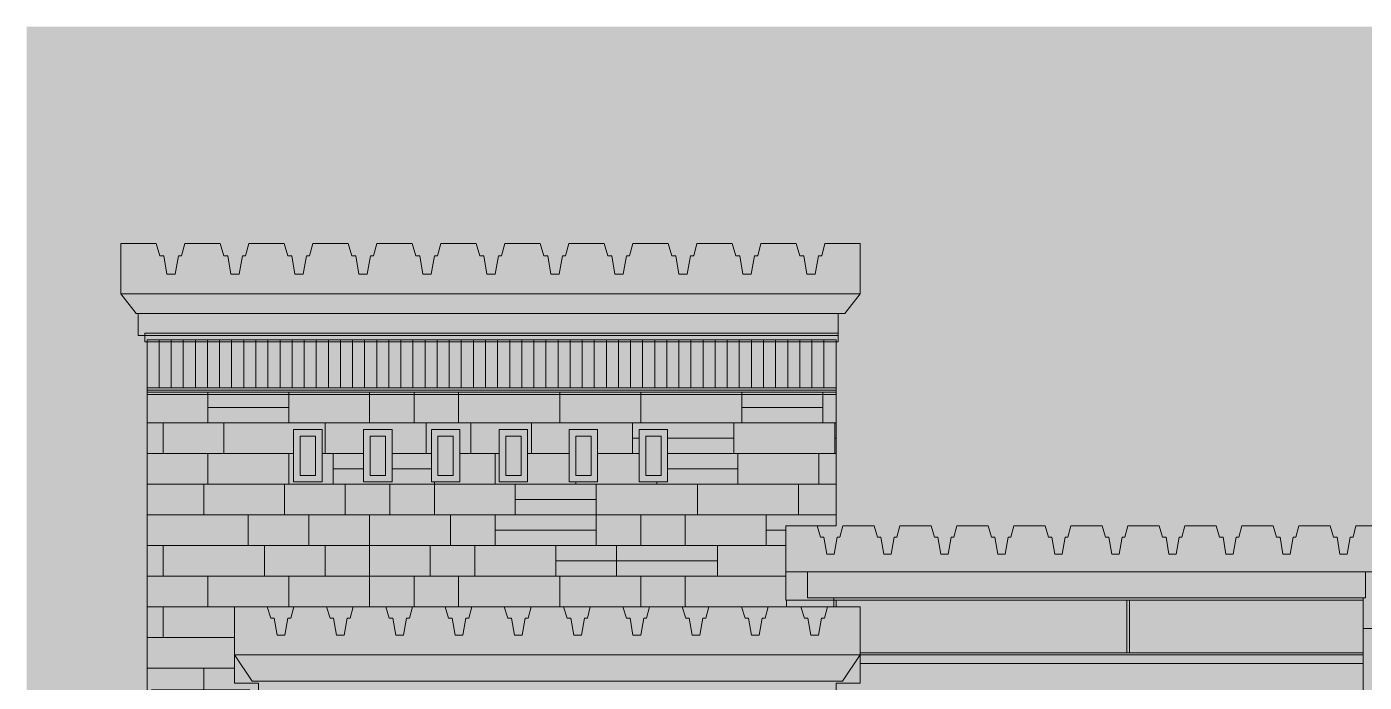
# Model space of a CAD drawing. Extents: x -18 to 1006, y -14 to 799.
# Drawn here: x -18 to 594, y 500 to 799 of the extents above; entities that cross this region are included whole.
import ezdxf

# ---------------------------------------------------------------- set-up
doc = ezdxf.new("R2010")
doc.units = 0
for name, color, linetype, lineweight, true_color in [('00_WHITE_BACKGROUND', 7, 'Continuous', 18, 0xffffff), ('01_STRUCTURE', 7, 'Continuous', 18, 0x000000), ('02_CORNICES', 7, 'Continuous', 18, 0x000000), ('03_FRAMES_DOORS', 7, 'Continuous', 18, 0x000000), ('05_STONE_JOINTS', 7, 'Continuous', 18, 0x000000)]:
    doc.layers.add(name, color=color, linetype=linetype, lineweight=lineweight, true_color=true_color)

msp = doc.modelspace()

# ---------------------------------------------------------------- linework, layer by layer
at = {"layer": '00_WHITE_BACKGROUND', "color": 7, "lineweight": 18, "true_color": 0xffffff}
msp.add_solid([(-18, -14), (1006, -14), (-18, 799), (1006, 799)], dxfattribs=at)
at = {"layer": '01_STRUCTURE', "color": 7, "lineweight": 18, "true_color": 0x000000}
for points in [[(329, 537), (329, 571), (352, 571), (352, 633), (37, 633), (37, 58), (88, 58), (88, 219), (77, 219), (77, 243), (88, 243), (88, 499), (77, 499), (77, 534), (352, 534), (352, 537)], [(117, 591), (104, 591), (104, 615), (117, 615)], [(149, 615), (149, 591), (136, 591), (136, 615)], [(167, 615), (180, 615), (180, 591), (167, 591)], [(198, 591), (198, 615), (211, 615), (211, 591)], [(243, 591), (230, 591), (230, 615), (243, 615)], [(275, 615), (275, 591), (262, 591), (262, 615)], [(593, 537), (352, 537), (352, 534), (363, 534), (363, 499), (352, 499), (352, 461), (593, 461), (593, 524)], [(688, 499), (688, 524), (593, 524), (593, 242), (698, 242), (698, 243), (699, 243), (699, 499)]]:
    msp.add_lwpolyline(points, close=True, dxfattribs=at)
at = {"layer": '02_CORNICES', "color": 7, "lineweight": 18, "true_color": 0x000000}
for points in [[(25, 700), (41.09524, 700), (42.85108, 694.4), (44.60693, 694.4), (46.07013, 686), (49.87446, 686), (51.33766, 694.4), (52.80087, 694.4), (54.26407, 700), (70.35931, 700), (72.11515, 694.4), (73.871, 694.4), (75.3342, 686), (79.13853, 686), (80.60173, 694.4), (82.06494, 694.4), (83.52814, 700), (99.62338, 700), (101.37922, 694.4), (103.13506, 694.4), (104.59827, 686), (108.4026, 686), (109.8658, 694.4), (111.329, 694.4), (112.79221, 700), (128.88745, 700), (130.64329, 694.4), (132.39913, 694.4), (133.86234, 686), (137.66667, 686), (139.12987, 694.4), (140.59307, 694.4), (142.05628, 700), (158.15152, 700), (159.90736, 694.4), (161.6632, 694.4), (163.12641, 686), (166.93074, 686), (168.39394, 694.4), (169.85714, 694.4), (171.32035, 700), (187.41558, 700), (189.17143, 694.4), (190.92727, 694.4), (192.39048, 686), (196.19481, 686), (197.65801, 694.4), (199.12121, 694.4), (200.58442, 700), (216.67965, 700), (218.4355, 694.4), (220.19134, 694.4), (221.65455, 686), (225.45887, 686), (226.92208, 694.4), (228.38528, 694.4), (229.84848, 700), (245.94372, 700), (247.69957, 694.4), (249.45541, 694.4), (250.91861, 686), (254.72294, 686), (256.18615, 694.4), (257.64935, 694.4), (259.11255, 700), (275.20779, 700), (276.96364, 694.4), (278.71948, 694.4), (280.18268, 686), (283.98701, 686), (285.45022, 694.4), (286.91342, 694.4), (288.37662, 700), (304.47186, 700), (306.22771, 694.4), (307.98355, 694.4), (309.44675, 686), (313.25108, 686), (314.71429, 694.4), (316.17749, 694.4), (317.64069, 700), (333.73593, 700), (335.49177, 694.4), (337.24762, 694.4), (338.71082, 686), (342.51515, 686), (343.97835, 694.4), (345.44156, 694.4), (346.90476, 700), (363, 700), (363, 677), (25, 677)], [(25, 677), (363, 677), (356, 668), (32, 668)], [(353, 668), (353, 658), (33, 658), (33, 668)], [(353, 659), (353, 655), (36, 655), (36, 659)], [(352, 656), (352, 634), (37, 634), (37, 656)], [(42.52632, 656), (42.52632, 634), (37, 634), (37, 656)], [(48.05263, 656), (48.05263, 634), (42.52632, 634), (42.52632, 656)], [(53.57895, 656), (53.57895, 634), (48.05263, 634), (48.05263, 656)], [(59.10526, 656), (59.10526, 634), (53.57895, 634), (53.57895, 656)], [(64.63158, 656), (64.63158, 634), (59.10526, 634), (59.10526, 656)], [(70.15789, 656), (70.15789, 634), (64.63158, 634), (64.63158, 656)], [(75.68421, 656), (75.68421, 634), (70.15789, 634), (70.15789, 656)], [(81.21053, 656), (81.21053, 634), (75.68421, 634), (75.68421, 656)], [(86.73684, 656), (86.73684, 634), (81.21053, 634), (81.21053, 656)], [(92.26316, 656), (92.26316, 634), (86.73684, 634), (86.73684, 656)], [(97.78947, 656), (97.78947, 634), (92.26316, 634), (92.26316, 656)], [(103.31579, 656), (103.31579, 634), (97.78947, 634), (97.78947, 656)], [(108.84211, 656), (108.84211, 634), (103.31579, 634), (103.31579, 656)], [(114.36842, 656), (114.36842, 634), (108.84211, 634), (108.84211, 656)], [(119.89474, 656), (119.89474, 634), (114.36842, 634), (114.36842, 656)], [(125.42105, 656), (125.42105, 634), (119.89474, 634), (119.89474, 656)], [(130.94737, 656), (130.94737, 634), (125.42105, 634), (125.42105, 656)], [(136.47368, 656), (136.47368, 634), (130.94737, 634), (130.94737, 656)], [(142, 656), (142, 634), (136.47368, 634), (136.47368, 656)], [(147.52632, 656), (147.52632, 634), (142, 634), (142, 656)], [(153.05263, 656), (153.05263, 634), (147.52632, 634), (147.52632, 656)], [(158.57895, 656), (158.57895, 634), (153.05263, 634), (153.05263, 656)], [(164.10526, 656), (164.10526, 634), (158.57895, 634), (158.57895, 656)], [(169.63158, 656), (169.63158, 634), (164.10526, 634), (164.10526, 656)], [(175.15789, 656), (175.15789, 634), (169.63158, 634), (169.63158, 656)], [(180.68421, 656), (180.68421, 634), (175.15789, 634), (175.15789, 656)], [(186.21053, 656), (186.21053, 634), (180.68421, 634), (180.68421, 656)], [(191.73684, 656), (191.73684, 634), (186.21053, 634), (186.21053, 656)], [(197.26316, 656), (197.26316, 634), (191.73684, 634), (191.73684, 656)], [(202.78947, 656), (202.78947, 634), (197.26316, 634), (197.26316, 656)], [(208.31579, 656), (208.31579, 634), (202.78947, 634), (202.78947, 656)], [(213.84211, 656), (213.84211, 634), (208.31579, 634), (208.31579, 656)], [(219.36842, 656), (219.36842, 634), (213.84211, 634), (213.84211, 656)], [(224.89474, 656), (224.89474, 634), (219.36842, 634), (219.36842, 656)], [(230.42105, 656), (230.42105, 634), (224.89474, 634), (224.89474, 656)], [(235.94737, 656), (235.94737, 634), (230.42105, 634), (230.42105, 656)], [(241.47368, 656), (241.47368, 634), (235.94737, 634), (235.94737, 656)], [(247, 656), (247, 634), (241.47368, 634), (241.47368, 656)], [(252.52632, 656), (252.52632, 634), (247, 634), (247, 656)], [(258.05263, 656), (258.05263, 634), (252.52632, 634), (252.52632, 656)], [(263.57895, 656), (263.57895, 634), (258.05263, 634), (258.05263, 656)], [(269.10526, 656), (269.10526, 634), (263.57895, 634), (263.57895, 656)], [(274.63158, 656), (274.63158, 634), (269.10526, 634), (269.10526, 656)], [(280.15789, 656), (280.15789, 634), (274.63158, 634), (274.63158, 656)], [(285.68421, 656), (285.68421, 634), (280.15789, 634), (280.15789, 656)], [(291.21053, 656), (291.21053, 634), (285.68421, 634), (285.68421, 656)], [(296.73684, 656), (296.73684, 634), (291.21053, 634), (291.21053, 656)], [(302.26316, 656), (302.26316, 634), (296.73684, 634), (296.73684, 656)], [(307.78947, 656), (307.78947, 634), (302.26316, 634), (302.26316, 656)], [(313.31579, 656), (313.31579, 634), (307.78947, 634), (307.78947, 656)], [(318.84211, 656), (318.84211, 634), (313.31579, 634), (313.31579, 656)], [(324.36842, 656), (324.36842, 634), (318.84211, 634), (318.84211, 656)], [(329.89474, 656), (329.89474, 634), (324.36842, 634), (324.36842, 656)], [(335.42105, 656), (335.42105, 634), (329.89474, 634), (329.89474, 656)], [(340.94737, 656), (340.94737, 634), (335.42105, 634), (335.42105, 656)], [(346.47368, 656), (346.47368, 634), (340.94737, 634), (340.94737, 656)], [(352, 656), (352, 634), (346.47368, 634), (346.47368, 656)], [(352, 634), (352, 631), (37, 631), (37, 634)], [(594, 550), (594, 538), (339, 538), (339, 550)], [(77, 534), (91.90995, 534), (93.53649, 528.8), (95.16303, 528.8), (96.51848, 521), (100.04265, 521), (101.3981, 528.8), (102.75355, 528.8), (104.109, 534), (119.01896, 534), (120.6455, 528.8), (122.27204, 528.8), (123.62749, 521), (127.15166, 521), (128.50711, 528.8), (129.86256, 528.8), (131.21801, 534), (146.12796, 534), (147.7545, 528.8), (149.38104, 528.8), (150.73649, 521), (154.26066, 521), (155.61611, 528.8), (156.97156, 528.8), (158.32701, 534), (173.23697, 534), (174.86351, 528.8), (176.49005, 528.8), (177.8455, 521), (181.36967, 521), (182.72512, 528.8), (184.08057, 528.8), (185.43602, 534), (200.34597, 534), (201.97251, 528.8), (203.59905, 528.8), (204.9545, 521), (208.47867, 521), (209.83412, 528.8), (211.18957, 528.8), (212.54502, 534), (227.45498, 534), (229.08152, 528.8), (230.70806, 528.8), (232.06351, 521), (235.58768, 521), (236.94313, 528.8), (238.29858, 528.8), (239.65403, 534), (254.56398, 534), (256.19052, 528.8), (257.81706, 528.8), (259.17251, 521), (262.69668, 521), (264.05213, 528.8), (265.40758, 528.8), (266.76303, 534), (281.67299, 534), (283.29953, 528.8), (284.92607, 528.8), (286.28152, 521), (289.80569, 521), (291.16114, 528.8), (292.51659, 528.8), (293.87204, 534), (308.78199, 534), (310.40853, 528.8), (312.03507, 528.8), (313.39052, 521), (316.91469, 521), (318.27014, 528.8), (319.62559, 528.8), (320.98104, 534), (335.891, 534), (337.51754, 528.8), (339.14408, 528.8), (340.49953, 521), (344.0237, 521), (345.37915, 528.8), (346.7346, 528.8), (348.09005, 534), (363, 534), (363, 512), (77, 512)], [(351, 538), (351, 534), (363, 534), (363, 513), (593, 513), (593, 524), (593, 538)], [(486.1, 537), (486.1, 513), (485, 513), (485, 537)], [(77, 512), (363, 512), (355, 500), (85, 500)], [(352, 488), (593, 488), (593, 508), (363, 508), (363, 499), (352, 499)], [(593, 508), (593, 513), (363, 513), (363, 508)]]:
    msp.add_lwpolyline(points, close=True, dxfattribs=at)
msp.add_lwpolyline([(604, 550), (329, 550), (329, 571), (343.33649, 571), (344.90047, 565.8), (346.46445, 565.8), (347.76777, 558), (351.1564, 558), (352.45972, 565.8), (353.76303, 565.8), (355.06635, 571), (369.40284, 571), (370.96682, 565.8), (372.53081, 565.8), (373.83412, 558), (377.22275, 558), (378.52607, 565.8), (379.82938, 565.8), (381.1327, 571), (395.46919, 571), (397.03318, 565.8), (398.59716, 565.8), (399.90047, 558), (403.2891, 558), (404.59242, 565.8), (405.89573, 565.8), (407.19905, 571), (421.53555, 571), (423.09953, 565.8), (424.66351, 565.8), (425.96682, 558), (429.35545, 558), (430.65877, 565.8), (431.96209, 565.8), (433.2654, 571), (447.6019, 571), (449.16588, 565.8), (450.72986, 565.8), (452.03318, 558), (455.4218, 558), (456.72512, 565.8), (458.02844, 565.8), (459.33175, 571), (473.66825, 571), (475.23223, 565.8), (476.79621, 565.8), (478.09953, 558), (481.48815, 558), (482.79147, 565.8), (484.09479, 565.8), (485.3981, 571), (499.7346, 571), (501.29858, 565.8), (502.86256, 565.8), (504.16588, 558), (507.5545, 558), (508.85782, 565.8), (510.16114, 565.8), (511.46445, 571), (525.80095, 571), (527.36493, 565.8), (528.92891, 565.8), (530.23223, 558), (533.62085, 558), (534.92417, 565.8), (536.22749, 565.8), (537.53081, 571), (551.8673, 571), (553.43128, 565.8), (554.99526, 565.8), (556.29858, 558), (559.6872, 558), (560.99052, 565.8), (562.29384, 565.8), (563.59716, 571), (577.93365, 571), (579.49763, 565.8), (581.06161, 565.8), (582.36493, 558), (585.75355, 558), (587.05687, 565.8), (588.36019, 565.8), (589.66351, 571), (604, 571)], dxfattribs=at)
at = {"layer": '03_FRAMES_DOORS', "color": 7, "lineweight": 18, "true_color": 0x000000}
for points in [[(114, 612), (114, 594), (107, 594), (107, 612)], [(146, 612), (146, 594), (139, 594), (139, 612)], [(177, 612), (177, 594), (170, 594), (170, 612)], [(208, 612), (208, 594), (201, 594), (201, 612)], [(240, 612), (240, 594), (233, 594), (233, 612)], [(272, 612), (272, 594), (265, 594), (265, 612)]]:
    msp.add_lwpolyline(points, close=True, dxfattribs=at)
at = {"layer": '05_STONE_JOINTS', "color": 7, "lineweight": 18, "true_color": 0x000000}
for points in [[(64.75, 618), (64.75, 632), (37, 632), (37, 618)], [(64.75, 632), (64.75, 625), (101.75, 625), (101.75, 632)], [(101.75, 632), (101.75, 618), (138.75, 618), (138.75, 632)], [(138.75, 632), (138.75, 618), (159.1, 618), (159.1, 632)], [(159.1, 632), (159.1, 618), (179.45, 618), (179.45, 632)], [(179.45, 632), (179.45, 618), (225.7, 618), (225.7, 632)], [(225.7, 632), (225.7, 618), (262.7, 618), (262.7, 632)], [(262.7, 632), (262.7, 618), (308.95, 618), (308.95, 632)], [(308.95, 632), (308.95, 625), (345.95, 625), (345.95, 632)], [(345.95, 632), (345.95, 618), (352, 618), (352, 632)], [(64.75, 625), (64.75, 618), (101.75, 618), (101.75, 625)], [(308.95, 625), (308.95, 618), (345.95, 618), (345.95, 625)], [(44.4, 604), (44.4, 618), (37, 618), (37, 604)], [(44.4, 618), (44.4, 604), (72.15, 604), (72.15, 618)], [(72.15, 604), (104, 604), (104, 615), (117, 615), (117, 604), (118.4, 604), (118.4, 618), (72.15, 618)], [(118.4, 604), (136, 604), (136, 615), (149, 615), (149, 604), (164.65, 604), (164.65, 618), (118.4, 618)], [(164.65, 604), (167, 604), (167, 615), (180, 615), (180, 604), (185, 604), (185, 618), (164.65, 618)], [(185, 604), (198, 604), (198, 615), (211, 615), (211, 604), (212.75, 604), (212.75, 618), (185, 618)], [(212.75, 604), (230, 604), (230, 615), (243, 615), (243, 604), (259, 604), (259, 618), (212.75, 618)], [(259, 611), (262, 611), (262, 615), (275, 615), (275, 611), (305.25, 611), (305.25, 618), (259, 618)], [(305.25, 618), (305.25, 604), (351.5, 604), (351.5, 618)], [(351.5, 618), (351.5, 611), (352, 611), (352, 618)], [(259, 604), (262, 604), (262, 611), (259, 611)], [(305.25, 604), (305.25, 611), (275, 611), (275, 604)], [(351.5, 611), (351.5, 604), (352, 604), (352, 611)], [(64.75, 590), (64.75, 604), (37, 604), (37, 590)], [(64.75, 604), (64.75, 590), (101.75, 590), (101.75, 604)], [(101.75, 590), (122.1, 590), (122.1, 604), (117, 604), (117, 591), (104, 591), (104, 604), (101.75, 604)], [(122.1, 597), (136, 597), (136, 604), (122.1, 604)], [(149, 604), (149, 597), (167, 597), (167, 604)], [(168.35, 590), (196.1, 590), (196.1, 604), (180, 604), (180, 591), (168.35, 591)], [(233.1, 590), (233.1, 591), (230, 591), (230, 604), (211, 604), (211, 591), (198, 591), (198, 604), (196.1, 604), (196.1, 590)], [(270.1, 590), (270.1, 591), (262, 591), (262, 604), (243, 604), (243, 591), (233.1, 591), (233.1, 590)], [(307.1, 597), (307.1, 604), (275, 604), (275, 597)], [(307.1, 604), (307.1, 590), (344.1, 590), (344.1, 604)], [(344.1, 604), (344.1, 590), (352, 590), (352, 604)], [(168.35, 590), (168.35, 591), (167, 591), (167, 597), (149, 597), (149, 591), (136, 591), (136, 597), (122.1, 597), (122.1, 590)], [(270.1, 590), (307.1, 590), (307.1, 597), (275, 597), (275, 591), (270.1, 591)], [(62.9, 576), (62.9, 590), (37, 590), (37, 576)], [(62.9, 590), (62.9, 576), (99.9, 576), (99.9, 590)], [(99.9, 590), (99.9, 576), (127.65, 576), (127.65, 590)], [(127.65, 590), (127.65, 576), (148, 576), (148, 590)], [(148, 590), (148, 576), (168.35, 576), (168.35, 590)], [(168.35, 590), (168.35, 576), (205.35, 576), (205.35, 590)], [(205.35, 590), (205.35, 583), (242.35, 583), (242.35, 590)], [(242.35, 590), (242.35, 576), (288.6, 576), (288.6, 590)], [(288.6, 590), (288.6, 576), (334.85, 576), (334.85, 590)], [(334.85, 590), (334.85, 576), (352, 576), (352, 590)], [(205.35, 583), (205.35, 576), (242.35, 576), (242.35, 583)], [(83.25, 562), (83.25, 576), (37, 576), (37, 562)], [(83.25, 576), (83.25, 562), (111, 562), (111, 576)], [(111, 576), (111, 562), (138.75, 562), (138.75, 576)], [(138.75, 576), (138.75, 562), (175.75, 562), (175.75, 576)], [(175.75, 576), (175.75, 562), (196.1, 562), (196.1, 576)], [(196.1, 576), (196.1, 569), (242.35, 569), (242.35, 576)], [(242.35, 576), (242.35, 562), (262.7, 562), (262.7, 576)], [(262.7, 576), (262.7, 562), (283.05, 562), (283.05, 576)], [(283.05, 576), (283.05, 562), (320.05, 562), (320.05, 576)], [(320.05, 569), (329, 569), (329, 571), (352, 571), (352, 576), (320.05, 576)], [(196.1, 569), (196.1, 562), (242.35, 562), (242.35, 569)], [(320.05, 562), (329, 562), (329, 569), (320.05, 569)], [(44.4, 548), (44.4, 562), (37, 562), (37, 548)], [(44.4, 562), (44.4, 548), (90.65, 548), (90.65, 562)], [(90.65, 562), (90.65, 548), (118.4, 548), (118.4, 562)], [(118.4, 562), (118.4, 548), (138.75, 548), (138.75, 562)], [(138.75, 562), (138.75, 548), (166.5, 548), (166.5, 562)], [(166.5, 562), (166.5, 548), (186.85, 548), (186.85, 562)], [(186.85, 562), (186.85, 548), (223.85, 548), (223.85, 562)], [(223.85, 562), (223.85, 555), (251.6, 555), (251.6, 562)], [(251.6, 562), (251.6, 555), (297.85, 555), (297.85, 562)], [(297.85, 548), (329, 548), (329, 562), (297.85, 562)], [(223.85, 555), (223.85, 548), (251.6, 548), (251.6, 555)], [(251.6, 555), (251.6, 548), (297.85, 548), (297.85, 555)], [(64.75, 534), (64.75, 548), (37, 548), (37, 534)], [(64.75, 534), (77, 534), (101.75, 534), (101.75, 548), (64.75, 548)], [(101.75, 534), (138.75, 534), (138.75, 548), (101.75, 548)], [(138.75, 534), (159.1, 534), (159.1, 548), (138.75, 548)], [(159.1, 534), (179.45, 534), (179.45, 548), (159.1, 548)], [(179.45, 534), (225.7, 534), (225.7, 548), (179.45, 548)], [(225.7, 534), (262.7, 534), (262.7, 548), (225.7, 548)], [(262.7, 534), (283.05, 534), (283.05, 548), (262.7, 548)], [(329.3, 534), (329.3, 537), (329, 537), (329, 548), (283.05, 548), (283.05, 534)], [(44.4, 520), (44.4, 534), (37, 534), (37, 520)], [(44.4, 520), (77, 520), (77, 534), (44.4, 534)], [(352, 537), (329.3, 537), (329.3, 534), (352, 534)], [(593, 524), (593, 537), (352, 537), (352, 534), (363, 534), (363, 512), (593, 512)], [(37, 520), (37, 506), (77, 506), (77, 520)], [(352, 487), (593, 487), (593, 512), (363, 512), (363, 499), (352, 499)], [(62.9, 506), (37, 506), (37, 492), (39, 492), (39, 496), (62.9, 496)], [(84, 492), (88, 492), (88, 499), (77, 499), (77, 506), (62.9, 506), (62.9, 496), (84, 496)]]:
    msp.add_lwpolyline(points, close=True, dxfattribs=at)

doc.saveas('drawing.dxf')
